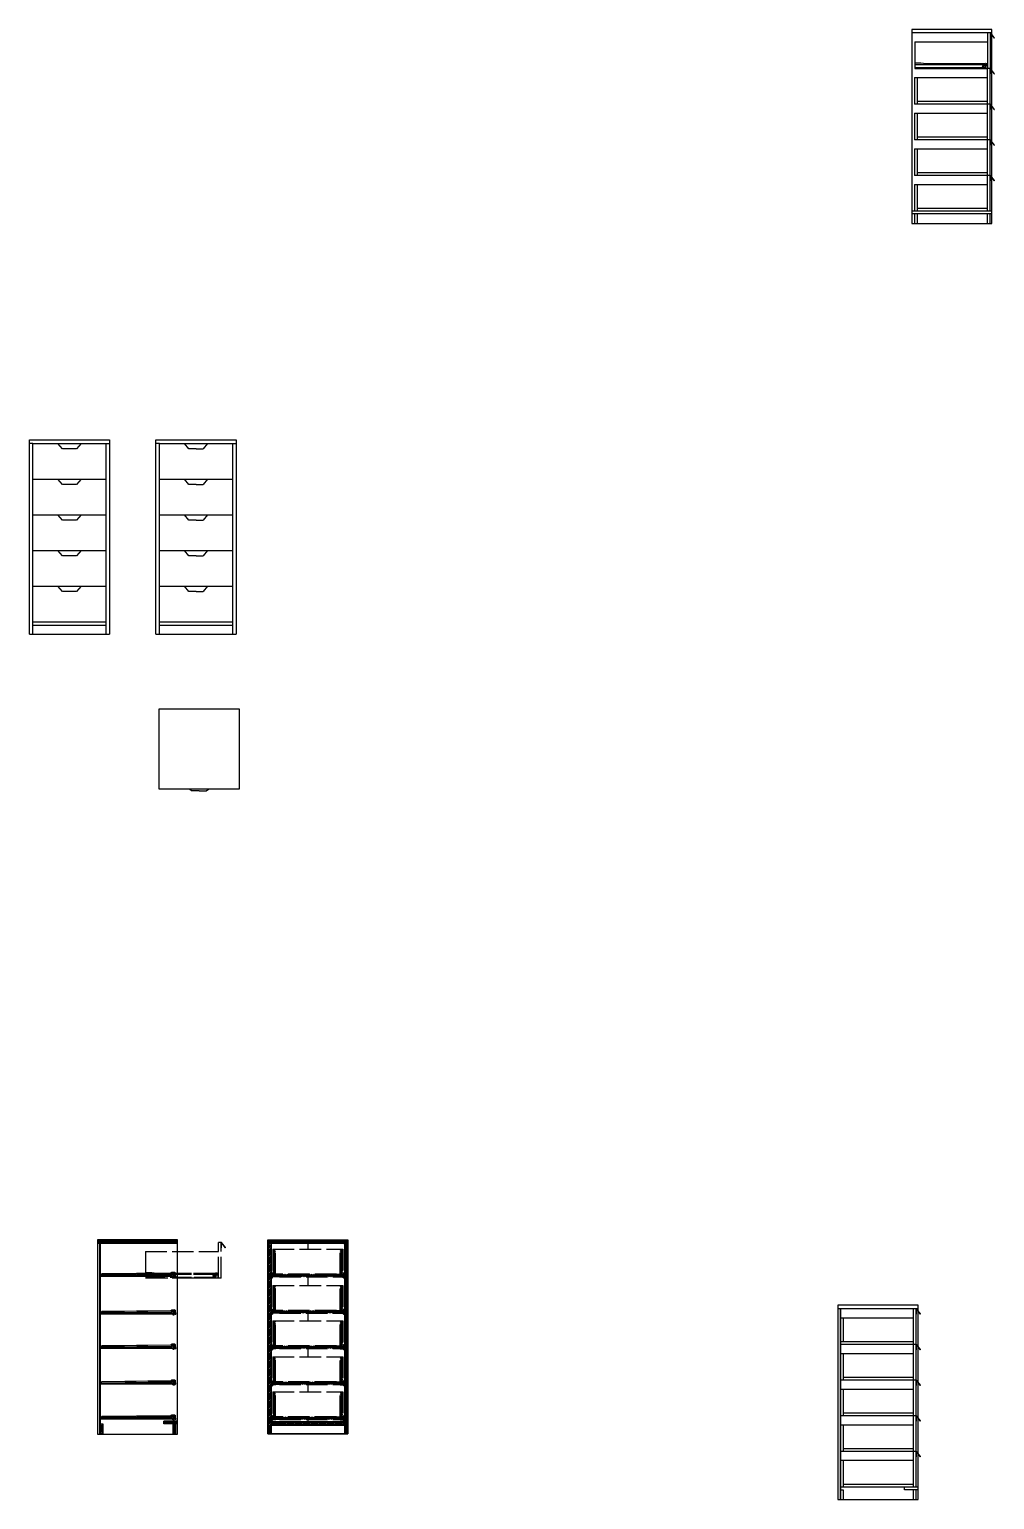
# Model space of a CAD drawing. Header units: millimetres. Extents: x -728 to 1441, y -1370 to 450.
# Drawn here: x 286 to 828, y -386 to 439 of the extents above; entities that cross this region are included whole.
import ezdxf

# ---------------------------------------------------------------- set-up
doc = ezdxf.new("R2010")
doc.units = ezdxf.units.MM
doc.linetypes.add('ACAD_ISO02W100', pattern=[15, 12, -3])
for name, color, linetype in [('Dettagli', 252, 'Continuous'), ('Linee da tratteggiare', 9, 'ACAD_ISO02W100'), ('Tratteggi', 252, 'Continuous')]:
    doc.layers.add(name, color=color, linetype=linetype)
pattern_1 = [(45, (360.1036, -485.6034), (-0.4490128, 0.4490128), [])]

msp = doc.modelspace()

# ---------------------------------------------------------------- hatches: boundary and pattern name
at = {"layer": 'Dettagli'}
h = msp.add_hatch(dxfattribs=at)
h.set_pattern_fill('ANSI31', color=256, scale=0.2)
h.set_pattern_definition(pattern_1)
h.paths.add_polyline_path([(784.42, -338.65), (784.22, -338.65), (784.22, -341.65), (784.42, -341.65), (784.42, -338.99), (785.22, -340.05), (785.22, -339.71)])
h = msp.add_hatch(dxfattribs=at)
h.set_pattern_fill('ANSI31', color=256, scale=0.2)
h.set_pattern_definition(pattern_1)
h.paths.add_polyline_path([(785.22, -339.71), (785.22, -340.05), (786.42, -341.65), (786.58, -341.53)])
at = {"layer": 'Tratteggi', "transparency": 33554516}
h = msp.add_hatch(dxfattribs=at)
h.set_pattern_fill('ANSI31', color=256, scale=0.2)
h.paths.add_polyline_path([(369.58, -241.9), (369.58, -239.9), (324.58, -239.9), (324.58, -241.9), (325.74, -241.9), (325.74, -241.77), (326.04, -241.77), (326.04, -241.9)])
h = msp.add_hatch(dxfattribs=at)
h.set_pattern_fill('ANSI31', color=256, scale=0.2)
h.paths.add_polyline_path([(326.04, -308.13), (325.74, -308.13), (325.74, -331.85), (326.04, -331.85)])
h.paths.add_polyline_path([(326.04, -269.1), (325.74, -269.1), (325.74, -308.13), (326.04, -308.13)])
h.paths.add_polyline_path([(326.04, -241.77), (325.74, -241.77), (325.74, -269.1), (326.04, -269.1)])
h = msp.add_hatch(dxfattribs=at)
h.set_pattern_fill('ANSI31', color=256, scale=0.2)
h.paths.add_polyline_path([(465.2, -239.86), (420.2, -239.86), (420.2, -241.86), (421.45, -241.86), (422.2, -241.86), (463.2, -241.86), (464.51, -241.86), (465.2, -241.86)])
h = msp.add_hatch(dxfattribs=at)
h.set_pattern_fill('ANSI31', color=256, scale=0.2)
h.paths.add_polyline_path([(422.2, -241.86), (421.45, -241.86), (420.2, -241.86), (420.2, -348.86), (422.2, -348.86)])
h = msp.add_hatch(dxfattribs=at)
h.set_pattern_fill('ANSI31', color=256, scale=0.2)
h.paths.add_polyline_path([(462.36, -259.13), (458.67, -259.13), (423.07, -259.14), (423.07, -260.64), (426.76, -260.64), (462.36, -260.63)])
h.paths.add_polyline_path([(424.57, -245.14), (423.07, -245.14), (423.07, -259.14), (424.57, -259.14)])
h.paths.add_polyline_path([(462.36, -245.14), (460.86, -245.14), (460.86, -259.13), (462.36, -259.13)])
h = msp.add_hatch(dxfattribs=at)
h.set_pattern_fill('ANSI31', color=256, scale=0.2)
h.paths.add_polyline_path([(465.2, -241.86), (464.51, -241.86), (463.2, -241.86), (463.2, -348.86), (465.2, -348.86)])
h = msp.add_hatch(dxfattribs=at)
h.set_pattern_fill('ANSI31', color=256, scale=0.2)
h.paths.add_polyline_path([(424.57, -265.5), (423.07, -265.5), (423.07, -279.5), (424.57, -279.5)])
h.paths.add_polyline_path([(462.36, -279.49), (458.67, -279.49), (423.07, -279.5), (423.07, -281), (426.76, -281), (462.36, -280.99)])
h.paths.add_polyline_path([(462.36, -265.5), (460.86, -265.5), (460.86, -279.49), (462.36, -279.49)])
h = msp.add_hatch(dxfattribs=at)
h.set_pattern_fill('ANSI31', color=256, scale=0.2)
h.paths.add_polyline_path([(424.57, -285.43), (423.07, -285.43), (423.07, -299.43), (424.57, -299.43)])
h.paths.add_polyline_path([(462.36, -299.42), (458.67, -299.42), (423.07, -299.43), (423.07, -300.93), (426.76, -300.93), (462.36, -300.92)])
h.paths.add_polyline_path([(462.36, -285.43), (460.86, -285.43), (460.86, -299.42), (462.36, -299.42)])
h = msp.add_hatch(dxfattribs=at)
h.set_pattern_fill('ANSI31', color=256, scale=0.2)
h.paths.add_polyline_path([(424.57, -305.64), (423.07, -305.64), (423.07, -319.64), (424.57, -319.64)])
h.paths.add_polyline_path([(462.36, -319.63), (458.67, -319.63), (423.07, -319.64), (423.07, -321.14), (426.76, -321.14), (462.36, -321.13)])
h.paths.add_polyline_path([(462.36, -305.64), (460.86, -305.64), (460.86, -319.63), (462.36, -319.63)])
h = msp.add_hatch(dxfattribs=at)
h.set_pattern_fill('ANSI31', color=256, scale=0.2)
h.paths.add_polyline_path([(424.57, -325.27), (423.07, -325.27), (423.07, -339.27), (424.57, -339.27)])
h.paths.add_polyline_path([(462.36, -339.26), (460.86, -339.26), (458.67, -339.26), (423.07, -339.27), (423.07, -340.77), (426.76, -340.77), (462.36, -340.76)])
h.paths.add_polyline_path([(462.36, -325.27), (460.86, -325.27), (460.86, -339.26), (462.36, -339.26)])
h = msp.add_hatch(dxfattribs=at)
h.set_pattern_fill('ANSI31', color=256, scale=0.2)
h.paths.add_polyline_path([(326.04, -331.85), (325.74, -331.85), (325.74, -348.9), (326.04, -348.9), (326.04, -343.27)])
h.paths.add_polyline_path([(327.54, -343.27), (326.04, -343.27), (326.04, -348.9), (327.54, -348.9)])
h = msp.add_hatch(dxfattribs=at)
h.set_pattern_fill('ANSI31', color=256, scale=0.2)
h.paths.add_polyline_path([(369.58, -341.77), (361.84, -341.77), (361.84, -343.27), (369.58, -343.27)])
h = msp.add_hatch(dxfattribs=at)
h.set_pattern_fill('ANSI31', color=256, scale=0.2)
h.paths.add_polyline_path([(367.04, -343.27), (367.04, -348.9), (368.54, -348.9), (368.54, -343.27)])
h = msp.add_hatch(dxfattribs=at)
h.set_pattern_fill('ANSI31', color=256, scale=0.2)
h.paths.add_polyline_path([(463.2, -341.86), (422.2, -341.86), (422.2, -343.86), (463.2, -343.86)])

# ---------------------------------------------------------------- linework, layer by layer
for p, q in [((826.7, 439.34), (781.7, 439.34)), ((781.7, 439.34), (781.7, 330.34)), ((826.7, 437.34), (781.7, 437.34)), ((781.7, 437.34), (781.7, 432.34)), ((824.31, 417.38), (824.31, 437.38)), ((826.02, 437.38), (824.31, 437.38)), ((825.9, 437.34), (825.7, 437.34)), ((825.81, 417.38), (825.81, 437.38)), ((828.17, 434.5), (826.01, 437.38)), ((826.7, 330.34), (826.7, 439.34)), ((783.31, 432.38), (783.31, 417.38)), ((783.31, 432.38), (824.31, 432.38)), ((826.01, 434.38), (825.81, 434.38)), ((826.01, 434.38), (826.01, 437.04)), ((826.01, 437.04), (828.01, 434.38)), ((828.17, 434.5), (828.02, 434.38)), ((825.81, 417.38), (783.31, 417.38)), ((786.84, 420.43), (783.39, 420.43)), ((786.84, 420.33), (783.39, 420.33)), ((809.23, 419.43), (783.39, 419.43)), ((783.39, 417.44), (809.23, 417.44)), ((789.76, 419.93), (786.82, 420.33)), ((789.77, 420.03), (786.84, 420.43)), ((809.23, 419.93), (789.76, 419.93)), ((809.23, 420.03), (789.77, 420.03)), ((822.39, 420.02), (809.23, 420.03)), ((822.34, 419.92), (809.23, 419.93)), ((822.33, 419.42), (809.23, 419.43)), ((809.23, 417.44), (823.75, 417.44)), ((815.29, 419.47), (814.79, 419.91)), ((815.28, 419.6), (814.93, 419.93)), ((815.6, 419.93), (815.28, 419.6)), ((815.74, 419.92), (815.29, 419.47)), ((816.84, 419.47), (816.35, 419.91)), ((816.84, 419.6), (816.48, 419.93)), ((817.16, 419.93), (816.84, 419.6)), ((817.3, 419.92), (816.84, 419.47)), ((823.85, 420.02), (823.69, 420.02)), ((824.17, 417.76), (824.18, 419.78)), ((824.2, 337.34), (824.25, 417.35)), ((825.7, 337.34), (825.74, 417.35)), ((825.7, 414.34), (825.9, 414.34)), ((828.06, 414.46), (825.9, 417.34)), ((825.9, 414.34), (825.9, 416.99)), ((825.9, 416.99), (827.9, 414.34)), ((827.9, 414.34), (828.06, 414.46)), ((783.2, 412.34), (783.2, 397.34)), ((783.2, 412.34), (824.19, 412.34)), ((784.7, 412.34), (784.7, 397.34)), ((825.7, 397.34), (783.2, 397.34)), ((824.2, 398.84), (784.7, 398.84)), ((825.7, 398.84), (825.7, 398.84)), ((825.9, 397.33), (825.7, 397.33)), ((828.06, 394.45), (825.9, 397.33)), ((825.9, 394.33), (825.9, 396.99)), ((825.9, 396.99), (827.9, 394.33)), ((783.2, 392.34), (783.2, 377.34)), ((783.2, 392.34), (824.19, 392.34)), ((784.7, 392.34), (784.7, 377.34)), ((825.7, 394.33), (825.9, 394.33)), ((827.9, 394.33), (828.06, 394.45)), ((825.7, 377.34), (783.2, 377.34)), ((783.2, 372.34), (783.2, 357.34)), ((783.2, 372.34), (824.19, 372.34)), ((824.2, 378.84), (784.7, 378.84)), ((784.7, 372.34), (784.7, 357.34)), ((825.71, 378.84), (825.7, 378.84)), ((825.9, 377.34), (825.7, 377.34)), ((825.7, 377.34), (825.7, 374.34)), ((825.7, 374.34), (825.9, 374.34)), ((828.06, 374.46), (825.9, 377.34)), ((825.9, 374.34), (825.9, 377)), ((825.9, 377), (827.9, 374.34)), ((827.9, 374.34), (828.06, 374.46)), ((825.69, 357.34), (783.2, 357.34)), ((824.2, 358.84), (784.7, 358.84)), ((825.9, 357.34), (825.7, 357.34)), ((828.06, 354.46), (825.9, 357.34)), ((825.9, 354.34), (825.9, 357)), ((825.9, 357), (827.9, 354.34)), ((783.2, 352.34), (783.2, 337.34)), ((783.2, 352.34), (824.19, 352.34)), ((784.7, 352.34), (784.7, 337.34)), ((825.7, 354.34), (825.9, 354.34)), ((827.9, 354.34), (828.06, 354.46)), ((824.2, 338.84), (784.7, 338.84)), ((781.7, 330.34), (826.7, 330.34)), ((826.7, 335.84), (781.72, 335.84)), ((826.7, 337.34), (781.79, 337.34)), ((783.2, 335.84), (783.2, 330.29)), ((784.7, 335.84), (784.7, 330.34)), ((824.2, 330.36), (824.2, 335.84)), ((825.7, 330.34), (825.7, 335.84)), ((288.36, 206.95), (286.36, 206.95)), ((304.86, 203.95), (302.36, 206.95)), ((315.36, 206.95), (312.86, 203.95)), ((329.36, 206.95), (331.36, 206.95)), ((359.43, 206.95), (357.43, 206.95)), ((375.93, 203.95), (373.43, 206.95)), ((386.43, 206.95), (383.93, 203.95)), ((400.43, 206.95), (402.43, 206.95)), ((312.86, 203.95), (304.86, 203.95)), ((379.93, 203.95), (375.93, 203.95)), ((379.93, 203.95), (383.93, 203.95)), ((288.36, 186.95), (329.36, 186.95)), ((304.86, 183.93), (302.36, 186.93)), ((312.86, 183.93), (304.86, 183.93)), ((315.36, 186.93), (312.86, 183.93)), ((359.43, 186.95), (400.43, 186.95)), ((375.93, 183.93), (373.43, 186.93)), ((379.93, 183.93), (375.93, 183.93)), ((379.93, 183.93), (383.93, 183.93)), ((386.43, 186.93), (383.93, 183.93)), ((288.36, 166.95), (329.36, 166.95)), ((304.86, 163.91), (302.36, 166.91)), ((315.36, 166.91), (312.86, 163.91)), ((359.43, 166.95), (400.43, 166.95)), ((375.93, 163.91), (373.43, 166.91)), ((386.43, 166.91), (383.93, 163.91)), ((312.86, 163.91), (304.86, 163.91)), ((379.93, 163.91), (375.93, 163.91)), ((379.93, 163.91), (383.93, 163.91)), ((288.36, 146.95), (329.36, 146.95)), ((304.86, 143.95), (302.36, 146.95)), ((312.86, 143.95), (304.86, 143.95)), ((315.36, 146.95), (312.86, 143.95)), ((359.43, 146.95), (400.43, 146.95)), ((375.93, 143.95), (373.43, 146.95)), ((379.93, 143.95), (375.93, 143.95)), ((379.93, 143.95), (383.93, 143.95)), ((386.43, 146.95), (383.93, 143.95)), ((288.36, 126.95), (329.36, 126.95)), ((304.86, 123.94), (302.36, 126.94)), ((312.86, 123.94), (304.86, 123.94)), ((315.36, 126.94), (312.86, 123.94)), ((359.43, 126.95), (400.43, 126.95)), ((375.93, 123.94), (373.43, 126.94)), ((379.93, 123.94), (375.93, 123.94)), ((379.93, 123.94), (383.93, 123.94)), ((386.43, 126.94), (383.93, 123.94)), ((286.36, 99.95), (331.36, 99.95)), ((288.36, 106.95), (329.36, 106.95)), ((288.36, 104.95), (329.36, 104.95)), ((357.43, 99.95), (402.43, 99.95)), ((359.43, 106.95), (400.43, 106.95)), ((359.43, 104.95), (400.43, 104.95)), ((376.4, 12.99), (377.65, 11.99)), ((381.65, 11.99), (377.65, 11.99)), ((381.65, 11.99), (385.65, 11.99)), ((385.65, 11.99), (386.9, 12.99)), ((369.58, -239.9), (324.58, -239.9)), ((324.58, -239.9), (324.58, -348.9)), ((325.74, -241.9), (324.58, -241.9)), ((325.74, -241.77), (325.74, -348.9)), ((325.74, -241.77), (326.04, -241.77)), ((326.04, -241.77), (326.04, -348.89)), ((369.58, -241.9), (326.04, -241.9)), ((369.58, -348.9), (369.58, -239.9)), ((421.45, -241.86), (420.21, -241.86)), ((422.2, -241.86), (421.45, -241.86)), ((463.2, -241.86), (464.51, -241.86)), ((464.51, -241.86), (465.2, -241.86)), ((463.2, -258.42), (463.2, -260.6)), ((463.2, -278.78), (463.2, -280.96)), ((785.22, -276.65), (740.22, -276.65)), ((740.22, -276.65), (740.22, -278.65)), ((785.22, -278.65), (740.22, -278.65)), ((740.22, -278.65), (740.22, -385.69)), ((741.42, -278.65), (741.42, -385.69)), ((741.72, -278.65), (741.72, -385.69)), ((782.72, -378.65), (782.72, -278.65)), ((784.22, -278.65), (784.22, -281.65)), ((784.42, -278.65), (784.22, -278.65)), ((784.22, -378.65), (784.22, -278.65)), ((786.58, -281.53), (784.42, -278.65)), ((784.42, -281.65), (784.42, -278.99)), ((784.42, -278.99), (786.42, -281.65)), ((785.22, -385.65), (785.22, -276.65)), ((741.72, -283.65), (782.71, -283.65)), ((741.72, -283.65), (741.72, -298.65)), ((743.22, -283.65), (743.22, -297.15)), ((784.22, -281.65), (784.42, -281.65)), ((786.42, -281.65), (786.58, -281.53)), ((463.2, -298.71), (463.2, -300.89)), ((782.72, -297.15), (741.72, -297.15)), ((784.22, -298.65), (741.72, -298.65)), ((741.72, -303.65), (782.71, -303.65)), ((741.72, -303.65), (741.72, -318.65)), ((743.22, -303.65), (743.22, -318.65)), ((784.42, -298.65), (784.22, -298.65)), ((784.22, -301.65), (784.42, -301.65)), ((786.58, -301.53), (784.42, -298.65)), ((784.42, -301.65), (784.42, -298.99)), ((784.42, -298.99), (786.42, -301.65)), ((786.42, -301.65), (786.58, -301.53)), ((463.2, -318.92), (463.2, -321.1)), ((784.23, -318.65), (741.72, -318.65)), ((782.72, -317.15), (743.22, -317.15)), ((784.23, -317.15), (784.22, -317.15)), ((784.42, -318.66), (784.22, -318.66)), ((784.22, -321.66), (784.42, -321.66)), ((786.58, -321.54), (784.42, -318.66)), ((784.42, -321.66), (784.42, -319)), ((784.42, -319), (786.42, -321.66)), ((786.42, -321.66), (786.58, -321.54)), ((741.72, -323.65), (782.71, -323.65)), ((741.72, -323.65), (741.72, -338.65)), ((743.22, -323.65), (743.22, -338.65)), ((782.72, -337.15), (743.22, -337.15)), ((784.23, -337.15), (784.22, -337.15)), ((326.04, -343.27), (326.04, -348.89)), ((326.04, -343.27), (327.54, -343.27)), ((327.54, -343.27), (327.54, -348.9)), ((369.58, -341.77), (361.84, -341.77)), ((361.84, -343.27), (361.84, -341.77)), ((369.59, -343.27), (361.84, -343.27)), ((367.04, -348.9), (367.04, -343.27)), ((368.54, -348.9), (368.54, -343.27)), ((422.2, -341.86), (463.2, -341.86)), ((422.2, -343.86), (463.2, -343.86)), ((463.2, -338.55), (463.2, -340.74)), ((784.22, -338.65), (741.72, -338.65)), ((741.72, -343.65), (782.71, -343.65)), ((741.72, -343.65), (741.72, -358.65)), ((743.22, -343.65), (743.22, -358.65)), ((784.42, -338.65), (784.22, -338.65)), ((784.22, -338.65), (784.22, -341.65)), ((784.22, -341.65), (784.42, -341.65)), ((786.58, -341.53), (784.42, -338.65)), ((784.42, -341.65), (784.42, -338.99)), ((784.42, -338.99), (786.42, -341.65)), ((786.42, -341.65), (786.58, -341.53)), ((324.58, -348.9), (369.58, -348.9)), ((420.2, -348.86), (465.2, -348.86)), ((784.21, -358.65), (741.72, -358.65)), ((782.72, -357.15), (743.22, -357.15)), ((784.42, -358.65), (784.22, -358.65)), ((784.22, -361.65), (784.42, -361.65)), ((786.58, -361.53), (784.42, -358.65)), ((784.42, -361.65), (784.42, -358.99)), ((784.42, -358.99), (786.42, -361.65)), ((786.42, -361.65), (786.58, -361.53)), ((741.72, -363.65), (782.71, -363.65)), ((741.72, -363.65), (741.72, -378.65)), ((743.22, -363.65), (743.22, -378.65)), ((785.22, -378.65), (741.72, -378.65)), ((782.72, -377.15), (743.22, -377.15)), ((777.52, -380.15), (777.52, -378.65)), ((740.22, -385.65), (785.22, -385.65)), ((741.72, -380.15), (741.72, -385.69)), ((741.72, -380.15), (743.22, -380.15)), ((743.22, -380.15), (743.22, -385.65)), ((785.22, -380.15), (777.52, -380.15)), ((782.72, -385.63), (782.72, -380.15)), ((784.22, -385.65), (784.22, -380.15))]:
    msp.add_line(p, q)
for points in [[(809.23, 417.77), (783.39, 417.77)], [(286.36, 99.95), (286.36, 208.95), (331.36, 208.95), (331.36, 99.95)], [(288.36, 99.95), (288.36, 206.95), (329.36, 206.95), (329.36, 99.95)], [(302.36, 206.95), (315.36, 206.95)], [(357.43, 99.95), (357.43, 208.95), (402.43, 208.95), (402.43, 99.95)], [(359.43, 99.95), (359.43, 206.95), (400.43, 206.95), (400.43, 99.95)], [(373.43, 206.95), (386.43, 206.95)], [(302.36, 186.93), (315.36, 186.93)], [(373.43, 186.93), (386.43, 186.93)], [(302.36, 166.91), (315.36, 166.91)], [(373.43, 166.91), (386.43, 166.91)], [(302.36, 146.95), (315.36, 146.95)], [(373.43, 146.95), (386.43, 146.95)], [(302.36, 126.94), (315.36, 126.94)], [(373.43, 126.94), (386.43, 126.94)], [(359.14, 57.99), (404.14, 57.99), (404.14, 12.99), (359.14, 12.99), (359.14, 57.99)], [(420.2, -348.86), (420.2, -239.86), (465.2, -239.86), (465.2, -348.86)], [(422.2, -348.86), (422.2, -241.86), (463.2, -241.86), (463.2, -348.86)]]:
    msp.add_lwpolyline(points)
for points in [[(823.07, 418.89, -0.237983), (822.73, 417.77), (809.23, 417.77)], [(824.17, 417.77, -0.355381), (823.75, 417.44, 0.990509)], [(823.85, 420.02, -0.354495), (824.17, 419.78, 0.606196)]]:
    msp.add_lwpolyline(points, format="xyb")
for points in [[(422.2, -241.86), (463.2, -241.86), (463.2, -348.86), (422.2, -348.86)], [(422.2, -343.86), (463.2, -343.86), (463.2, -348.86), (422.2, -348.86)]]:
    msp.add_lwpolyline(points, close=True)
for centre, radius in [((821.86, 418.63), 0.486), ((823.04, 419.65), 0.75), ((823.04, 419.65), 0.25)]:
    msp.add_circle(centre, radius)
at = {"layer": 'Dettagli'}
for p, q in [((442.7, -241.86), (442.7, -245.14)), ((326.29, -259.44), (327.11, -259.09)), ((326.29, -260.18), (326.29, -259.44)), ((326.66, -259.84), (326.29, -259.85)), ((326.29, -260.18), (326.75, -260.18)), ((326.63, -260.49), (326.29, -260.18)), ((326.61, -259.96), (326.3, -259.96)), ((326.3, -260.11), (326.66, -260.11)), ((366.85, -260.39), (326.52, -260.39)), ((366.78, -260.49), (326.63, -260.49)), ((365.77, -258.73), (326.87, -259.19)), ((326.91, -260.18), (366.89, -260.17)), ((366.08, -259.37), (327, -259.84)), ((327, -260.11), (366.87, -259.97)), ((366.11, -259.58), (327.04, -259.95)), ((365.72, -258.63), (327.11, -259.09)), ((365.72, -258.63), (365.98, -258.33)), ((365.77, -258.73), (366.12, -258.31)), ((367.96, -258.18), (366.14, -258.21)), ((366.88, -260.78), (366.78, -260.49)), ((366.98, -260.77), (366.85, -260.39)), ((366.95, -260.88), (367.42, -260.88)), ((422.32, -258.43), (422.22, -258.43)), ((422.22, -258.43), (422.22, -260.62)), ((422.22, -260.62), (422.32, -260.62)), ((422.32, -258.63), (422.32, -258.43)), ((422.32, -258.62), (422.83, -258.62)), ((422.32, -260.52), (422.32, -258.63)), ((422.83, -258.72), (422.32, -258.72)), ((422.32, -260.52), (422.42, -260.52)), ((422.42, -260.62), (422.32, -260.62)), ((422.42, -259.86), (422.42, -261.18)), ((422.8, -259.77), (422.53, -259.77)), ((422.53, -261.27), (422.81, -261.27)), ((422.83, -258.62), (422.83, -258.72)), ((422.91, -261.17), (422.92, -259.88)), ((422.91, -260.52), (422.97, -260.52)), ((422.97, -260.62), (422.91, -260.62)), ((442.7, -260.63), (442.7, -265.5)), ((462.51, -260.51), (462.45, -260.51)), ((462.45, -260.61), (462.51, -260.61)), ((462.51, -260.51), (462.5, -260.51)), ((462.5, -260.61), (462.51, -260.61)), ((462.51, -261.16), (462.51, -259.86)), ((463.1, -258.6), (462.59, -258.6)), ((462.59, -258.6), (462.59, -258.7)), ((462.59, -258.7), (463.1, -258.7)), ((462.9, -261.25), (462.61, -261.25)), ((462.63, -259.76), (462.9, -259.76)), ((463.01, -259.84), (463.01, -261.17)), ((463.1, -260.51), (463.01, -260.51)), ((463.01, -260.61), (463.1, -260.61)), ((463.1, -258.62), (463.1, -258.42)), ((463.1, -258.42), (463.2, -258.42)), ((463.1, -260.51), (463.1, -258.62)), ((463.2, -260.6), (463.1, -260.6)), ((326.29, -280.55), (327.11, -280.2)), ((365.77, -279.84), (326.87, -280.3)), ((366.08, -280.48), (327, -280.95)), ((365.72, -279.74), (327.11, -280.2)), ((365.72, -279.74), (365.98, -279.43)), ((365.77, -279.84), (366.12, -279.41)), ((367.96, -279.29), (366.14, -279.31)), ((422.32, -278.79), (422.22, -278.79)), ((422.22, -278.79), (422.22, -280.98)), ((422.32, -278.99), (422.32, -278.79)), ((422.32, -278.98), (422.83, -278.98)), ((422.32, -280.88), (422.32, -278.99)), ((422.83, -279.08), (422.32, -279.08)), ((422.42, -280.22), (422.42, -281.54)), ((422.8, -280.13), (422.53, -280.13)), ((422.83, -278.98), (422.83, -279.08)), ((422.91, -281.53), (422.92, -280.24)), ((442.7, -279.49), (442.7, -285.43)), ((462.51, -281.52), (462.51, -280.22)), ((463.1, -278.96), (462.59, -278.96)), ((462.59, -278.96), (462.59, -279.06)), ((462.59, -279.06), (463.1, -279.06)), ((462.63, -280.11), (462.9, -280.12)), ((463.01, -280.2), (463.01, -281.53)), ((463.1, -278.98), (463.1, -278.78)), ((463.1, -278.78), (463.2, -278.78)), ((463.1, -280.87), (463.1, -278.98)), ((326.29, -281.29), (326.29, -280.55)), ((326.66, -280.95), (326.29, -280.95)), ((326.29, -281.28), (326.75, -281.28)), ((326.63, -281.59), (326.29, -281.29)), ((326.61, -281.06), (326.3, -281.07)), ((326.3, -281.22), (326.66, -281.21)), ((366.85, -281.49), (326.52, -281.49)), ((366.78, -281.59), (326.63, -281.59)), ((326.91, -281.28), (366.89, -281.27)), ((327, -281.21), (366.87, -281.08)), ((366.11, -280.68), (327.04, -281.06)), ((366.88, -281.89), (366.78, -281.59)), ((366.98, -281.88), (366.85, -281.49)), ((366.95, -281.99), (367.42, -281.98)), ((422.22, -280.98), (422.32, -280.98)), ((422.32, -280.88), (422.42, -280.88)), ((422.42, -280.98), (422.32, -280.98)), ((422.53, -281.63), (422.81, -281.63)), ((422.91, -280.88), (422.97, -280.88)), ((422.97, -280.98), (422.91, -280.98)), ((462.51, -280.87), (462.45, -280.87)), ((462.45, -280.97), (462.51, -280.97)), ((462.51, -280.87), (462.5, -280.87)), ((462.5, -280.97), (462.51, -280.97)), ((462.9, -281.61), (462.61, -281.61)), ((463.1, -280.87), (463.01, -280.87)), ((463.01, -280.97), (463.1, -280.97)), ((463.2, -280.96), (463.1, -280.96)), ((326.29, -299.78), (327.11, -299.43)), ((326.29, -300.52), (326.29, -299.78)), ((326.66, -300.19), (326.29, -300.19)), ((326.29, -300.52), (326.75, -300.52)), ((326.63, -300.83), (326.29, -300.52)), ((326.61, -300.3), (326.3, -300.3)), ((326.3, -300.45), (326.66, -300.45)), ((366.85, -300.73), (326.52, -300.73)), ((366.78, -300.83), (326.63, -300.83)), ((365.77, -299.07), (326.87, -299.54)), ((326.91, -300.52), (366.89, -300.51)), ((366.08, -299.71), (327, -300.18)), ((327, -300.45), (366.87, -300.31)), ((366.11, -299.92), (327.04, -300.29)), ((365.72, -298.97), (327.11, -299.43)), ((365.72, -298.97), (365.98, -298.67)), ((365.77, -299.07), (366.12, -298.65)), ((367.96, -298.52), (366.14, -298.55)), ((366.88, -301.12), (366.78, -300.83)), ((366.98, -301.11), (366.85, -300.73)), ((366.95, -301.22), (367.42, -301.22)), ((422.32, -298.72), (422.22, -298.72)), ((422.22, -298.72), (422.22, -300.91)), ((422.22, -300.91), (422.32, -300.91)), ((422.32, -298.92), (422.32, -298.72)), ((422.32, -298.91), (422.83, -298.91)), ((422.32, -300.81), (422.32, -298.92)), ((422.83, -299.01), (422.32, -299.01)), ((422.32, -300.81), (422.42, -300.81)), ((422.42, -300.91), (422.32, -300.91)), ((422.42, -300.15), (422.42, -301.47)), ((422.8, -300.06), (422.53, -300.06)), ((422.53, -301.56), (422.81, -301.56)), ((422.83, -298.91), (422.83, -299.01)), ((422.91, -301.46), (422.92, -300.17)), ((422.91, -300.81), (422.97, -300.81)), ((422.97, -300.91), (422.91, -300.91)), ((442.7, -300.92), (442.7, -305.64)), ((462.51, -300.8), (462.45, -300.8)), ((462.45, -300.9), (462.51, -300.9)), ((462.51, -300.8), (462.5, -300.8)), ((462.5, -300.9), (462.51, -300.9)), ((462.51, -301.45), (462.51, -300.15)), ((463.1, -298.89), (462.59, -298.89)), ((462.59, -298.89), (462.59, -298.99)), ((462.59, -298.99), (463.1, -298.99)), ((462.9, -301.54), (462.61, -301.54)), ((462.63, -300.04), (462.9, -300.05)), ((463.01, -300.13), (463.01, -301.46)), ((463.1, -300.8), (463.01, -300.8)), ((463.01, -300.9), (463.1, -300.9)), ((463.1, -298.91), (463.1, -298.71)), ((463.1, -298.71), (463.2, -298.71)), ((463.1, -300.8), (463.1, -298.91)), ((463.2, -300.89), (463.1, -300.89)), ((326.29, -319.91), (327.11, -319.56)), ((326.29, -320.64), (326.29, -319.91)), ((326.66, -320.31), (326.29, -320.31)), ((326.29, -320.64), (326.75, -320.64)), ((326.63, -320.95), (326.29, -320.64)), ((326.61, -320.42), (326.3, -320.42)), ((326.3, -320.57), (326.66, -320.57)), ((366.85, -320.85), (326.52, -320.85)), ((366.78, -320.95), (326.63, -320.95)), ((365.77, -319.19), (326.87, -319.66)), ((326.91, -320.64), (366.89, -320.63)), ((366.08, -319.83), (327, -320.3)), ((327, -320.57), (366.87, -320.43)), ((366.11, -320.04), (327.04, -320.42)), ((365.72, -319.09), (327.11, -319.56)), ((365.72, -319.09), (365.98, -318.79)), ((365.77, -319.19), (366.12, -318.77)), ((367.96, -318.65), (366.14, -318.67)), ((366.88, -321.25), (366.78, -320.95)), ((366.98, -321.23), (366.85, -320.85)), ((366.95, -321.34), (367.42, -321.34)), ((422.32, -318.93), (422.22, -318.93)), ((422.22, -318.93), (422.22, -321.12)), ((422.22, -321.12), (422.32, -321.12)), ((422.32, -319.13), (422.32, -318.93)), ((422.32, -319.12), (422.83, -319.12)), ((422.32, -321.02), (422.32, -319.13)), ((422.83, -319.22), (422.32, -319.22)), ((422.32, -321.02), (422.42, -321.02)), ((422.42, -321.12), (422.32, -321.12)), ((422.42, -320.36), (422.42, -321.68)), ((422.8, -320.27), (422.53, -320.27)), ((422.83, -319.12), (422.83, -319.22)), ((422.91, -321.67), (422.92, -320.38)), ((422.91, -321.02), (422.97, -321.02)), ((422.97, -321.12), (422.91, -321.12)), ((442.7, -321.13), (442.7, -325.27)), ((462.51, -321.01), (462.45, -321.01)), ((462.45, -321.11), (462.51, -321.11)), ((462.51, -321.01), (462.5, -321.01)), ((462.5, -321.11), (462.51, -321.11)), ((462.51, -321.66), (462.51, -320.36)), ((463.1, -319.1), (462.59, -319.1)), ((462.59, -319.1), (462.59, -319.2)), ((462.59, -319.2), (463.1, -319.2)), ((462.9, -321.75), (462.61, -321.75)), ((462.63, -320.26), (462.9, -320.26)), ((463.01, -320.34), (463.01, -321.67)), ((463.1, -321.01), (463.01, -321.01)), ((463.01, -321.11), (463.1, -321.11)), ((463.1, -319.12), (463.1, -318.92)), ((463.1, -318.92), (463.2, -318.92)), ((463.1, -321.01), (463.1, -319.12)), ((463.2, -321.1), (463.1, -321.1)), ((422.53, -321.77), (422.81, -321.77)), ((367.96, -338.24), (366.14, -338.26)), ((326.29, -339.5), (327.11, -339.15)), ((326.29, -340.24), (326.29, -339.5)), ((326.66, -339.9), (326.29, -339.9)), ((326.29, -340.23), (326.75, -340.23)), ((326.63, -340.54), (326.29, -340.24)), ((326.61, -340.01), (326.3, -340.02)), ((326.3, -340.17), (326.66, -340.16)), ((366.85, -340.44), (326.52, -340.44)), ((366.78, -340.54), (326.63, -340.54)), ((365.77, -338.79), (326.87, -339.25)), ((326.91, -340.23), (366.89, -340.22)), ((366.08, -339.43), (327, -339.9)), ((327, -340.16), (366.87, -340.03)), ((366.11, -339.63), (327.04, -340.01)), ((365.72, -338.69), (327.11, -339.15)), ((365.72, -338.69), (365.98, -338.38)), ((365.77, -338.79), (366.12, -338.36)), ((366.88, -340.84), (366.78, -340.54)), ((366.98, -340.83), (366.85, -340.44)), ((366.95, -340.94), (367.42, -340.93)), ((422.32, -338.56), (422.22, -338.56)), ((422.22, -338.56), (422.22, -340.75)), ((422.22, -340.75), (422.32, -340.75)), ((422.32, -338.76), (422.32, -338.56)), ((422.32, -338.75), (422.83, -338.75)), ((422.32, -340.65), (422.32, -338.76)), ((422.83, -338.85), (422.32, -338.85)), ((422.32, -340.65), (422.42, -340.65)), ((422.42, -340.75), (422.32, -340.75)), ((422.42, -339.99), (422.42, -341.32)), ((422.8, -339.9), (422.53, -339.9)), ((422.53, -341.4), (422.81, -341.4)), ((422.83, -338.75), (422.83, -338.85)), ((422.91, -341.31), (422.92, -340.01)), ((422.91, -340.65), (422.97, -340.65)), ((422.97, -340.75), (422.91, -340.75)), ((442.7, -340.77), (442.7, -341.86)), ((462.51, -340.64), (462.45, -340.64)), ((462.45, -340.74), (462.51, -340.74)), ((462.51, -340.64), (462.5, -340.64)), ((462.5, -340.74), (462.51, -340.74)), ((462.51, -341.29), (462.51, -340)), ((463.1, -338.73), (462.59, -338.73)), ((462.59, -338.73), (462.59, -338.83)), ((462.59, -338.83), (463.1, -338.83)), ((462.9, -341.39), (462.61, -341.39)), ((462.63, -339.89), (462.9, -339.89)), ((463.01, -339.97), (463.01, -341.3)), ((463.1, -340.64), (463.01, -340.64)), ((463.01, -340.74), (463.1, -340.74)), ((463.1, -338.75), (463.1, -338.55)), ((463.1, -338.55), (463.2, -338.55)), ((463.1, -340.64), (463.1, -338.75)), ((463.2, -340.74), (463.1, -340.74))]:
    msp.add_line(p, q, dxfattribs=at)
for points in [[(365.98, -258.33, -0.191725), (366.14, -258.21, 0.352144)], [(366.08, -259.37, 0.171809), (366.36, -258.86, -0.222794), (366.68, -258.54, 0.006503), (367.42, -258.54, -0.379769), (367.65, -258.87, 0.001987), (367.66, -259.45, 0.001987)], [(366.11, -259.58, 0.233437), (366.52, -258.97, -0.278581), (366.7, -258.74, 0.005694), (367.35, -258.74, -0.413448), (367.45, -258.85, 0.002186), (367.46, -259.5, 0.002186)], [(366.12, -258.31, -0.258293), (366.3, -258.2, -2.069654)], [(367.02, -259.97, -0.006371), (366.87, -259.97)], [(366.88, -260.78, 0.171693), (366.95, -260.88, 1.79937)], [(366.98, -260.17, -0.004678), (366.89, -260.17)], [(366.98, -260.77, 0.281824), (367.1, -260.88, 6.460955)], [(367.96, -258.18, -0.422039), (368.16, -258.4), (368.16, -259.58)], [(422.53, -259.77, 0.227707), (422.42, -259.86, 5.44462)], [(422.42, -261.18, 0.280339), (422.53, -261.27, -2.1226)], [(422.8, -259.77, -0.258742), (422.92, -259.88, 0.881598)], [(422.91, -261.17, -0.410586), (422.81, -261.27, 1.426732)], [(462.63, -259.75, 0.258742), (462.51, -259.86, -0.881598)], [(462.51, -261.16, 0.410586), (462.61, -261.25, -1.426732)], [(462.9, -259.76, -0.227707), (463.01, -259.84, -5.44462)], [(463.01, -261.17, -0.280339), (462.9, -261.25, 2.1226)], [(365.98, -279.43, -0.191725), (366.14, -279.31, 0.352144)], [(366.08, -280.48, 0.171809), (366.36, -279.96, -0.222794), (366.68, -279.64, 0.006503), (367.42, -279.64, -0.379769), (367.65, -279.97, 0.001987), (367.66, -280.55, 0.001987)], [(366.11, -280.68, 0.233437), (366.52, -280.08, -0.278581), (366.7, -279.84, 0.005694), (367.35, -279.84, -0.413448), (367.45, -279.96, 0.002186), (367.46, -280.6, 0.002186)], [(366.12, -279.41, -0.258293), (366.3, -279.31, -2.069654)], [(367.96, -279.29, -0.422039), (368.16, -279.51), (368.16, -280.69)], [(422.53, -280.13, 0.227707), (422.42, -280.22, 5.44462)], [(422.8, -280.13, -0.258742), (422.92, -280.24, 0.881598)], [(462.63, -280.11, 0.258742), (462.51, -280.22, -0.881598)], [(462.9, -280.12, -0.227707), (463.01, -280.2, -5.44462)], [(367.02, -281.08, -0.006371), (366.87, -281.08)], [(366.88, -281.88, 0.171693), (366.95, -281.99, 1.79937)], [(366.98, -281.28, -0.004678), (366.89, -281.27)], [(366.98, -281.88, 0.281824), (367.1, -281.99, 6.460955)], [(422.42, -281.54, 0.280339), (422.53, -281.63, -2.1226)], [(422.91, -281.53, -0.410586), (422.81, -281.63, 1.426732)], [(462.51, -281.52, 0.410586), (462.61, -281.61, -1.426732)], [(463.01, -281.53, -0.280339), (462.9, -281.61, 2.1226)], [(365.98, -298.67, -0.191725), (366.14, -298.55, 0.352144)], [(366.08, -299.71, 0.171809), (366.36, -299.2, -0.222794), (366.68, -298.88, 0.006503), (367.42, -298.88, -0.379769), (367.65, -299.21, 0.001987), (367.66, -299.79, 0.001987)], [(366.11, -299.92, 0.233437), (366.52, -299.31, -0.278581), (366.7, -299.08, 0.005694), (367.35, -299.08, -0.413448), (367.45, -299.19, 0.002186), (367.46, -299.84, 0.002186)], [(366.12, -298.65, -0.258293), (366.3, -298.54, -2.069654)], [(367.02, -300.31, -0.006371), (366.87, -300.31)], [(366.88, -301.12, 0.171693), (366.95, -301.22, 1.79937)], [(366.98, -300.51, -0.004678), (366.89, -300.51)], [(366.98, -301.11, 0.281824), (367.1, -301.22, 6.460955)], [(367.96, -298.52, -0.422039), (368.16, -298.74), (368.16, -299.92)], [(422.53, -300.06, 0.227707), (422.42, -300.15, 5.44462)], [(422.42, -301.47, 0.280339), (422.53, -301.56, -2.1226)], [(422.8, -300.06, -0.258742), (422.92, -300.17, 0.881598)], [(422.91, -301.46, -0.410586), (422.81, -301.56, 1.426732)], [(462.63, -300.04, 0.258742), (462.51, -300.15, -0.881598)], [(462.51, -301.45, 0.410586), (462.61, -301.54, -1.426732)], [(462.9, -300.05, -0.227707), (463.01, -300.13, -5.44462)], [(463.01, -301.46, -0.280339), (462.9, -301.54, 2.1226)], [(365.98, -318.79, -0.191725), (366.14, -318.67, 0.352144)], [(366.08, -319.83, 0.171809), (366.36, -319.32, -0.222794), (366.68, -319, 0.006503), (367.42, -319, -0.379769), (367.65, -319.33, 0.001987), (367.66, -319.91, 0.001987)], [(366.11, -320.04, 0.233437), (366.52, -319.43, -0.278581), (366.7, -319.2, 0.005694), (367.35, -319.2, -0.413448), (367.45, -319.32, 0.002186), (367.46, -319.96, 0.002186)], [(366.12, -318.77, -0.258293), (366.3, -318.67, -2.069654)], [(367.02, -320.44, -0.006371), (366.87, -320.43)], [(366.88, -321.24, 0.171693), (366.95, -321.34, 1.79937)], [(366.98, -320.63, -0.004678), (366.89, -320.63)], [(366.98, -321.23, 0.281824), (367.1, -321.34, 6.460955)], [(367.96, -318.65, -0.422039), (368.16, -318.87), (368.16, -320.05)], [(422.53, -320.27, 0.227707), (422.42, -320.36, 5.44462)], [(422.42, -321.68, 0.280339), (422.53, -321.77, -2.1226)], [(422.8, -320.27, -0.258742), (422.92, -320.38, 0.881598)], [(422.91, -321.67, -0.410586), (422.81, -321.77, 1.426732)], [(462.63, -320.25, 0.258742), (462.51, -320.36, -0.881598)], [(462.51, -321.66, 0.410586), (462.61, -321.75, -1.426732)], [(462.9, -320.26, -0.227707), (463.01, -320.34, -5.44462)], [(463.01, -321.67, -0.280339), (462.9, -321.75, 2.1226)], [(365.98, -338.38, -0.191725), (366.14, -338.26, 0.352144)], [(366.12, -338.36, -0.258293), (366.3, -338.26, -2.069654)], [(367.96, -338.24, -0.422039), (368.16, -338.46), (368.16, -339.64)], [(366.08, -339.43, 0.171809), (366.36, -338.91, -0.222794), (366.68, -338.59, 0.006503), (367.42, -338.59, -0.379769), (367.65, -338.92, 0.001987), (367.66, -339.5, 0.001987)], [(366.11, -339.63, 0.233437), (366.52, -339.03, -0.278581), (366.7, -338.79, 0.005694), (367.35, -338.79, -0.413448), (367.45, -338.91, 0.002186), (367.46, -339.55, 0.002186)], [(367.02, -340.03, -0.006371), (366.87, -340.03)], [(366.88, -340.83, 0.171693), (366.95, -340.94, 1.79937)], [(366.98, -340.23, -0.004678), (366.89, -340.22)], [(366.98, -340.83, 0.281824), (367.1, -340.94, 6.460955)], [(422.53, -339.9, 0.227707), (422.42, -339.99, 5.44462)], [(422.42, -341.32, 0.280339), (422.53, -341.4, -2.1226)], [(422.8, -339.9, -0.258742), (422.92, -340.01, 0.881598)], [(422.91, -341.3, -0.410586), (422.81, -341.4, 1.426732)], [(462.63, -339.89, 0.258742), (462.51, -340, -0.881598)], [(462.51, -341.29, 0.410586), (462.61, -341.39, -1.426732)], [(462.9, -339.89, -0.227707), (463.01, -339.98, -5.44462)], [(463.01, -341.3, -0.280339), (462.9, -341.39, 2.1226)]]:
    msp.add_lwpolyline(points, format="xyb", dxfattribs=at)
for centre, radius in [((326.83, -259.98), 0.216), ((366.98, -259.33), 0.216), ((367.73, -260.2), 0.75), ((367.73, -260.2), 0.25), ((366.98, -280.43), 0.216), ((326.83, -281.08), 0.216), ((367.73, -281.3), 0.75), ((367.73, -281.3), 0.25), ((326.83, -300.32), 0.216), ((366.98, -299.67), 0.216), ((367.73, -300.54), 0.75), ((367.73, -300.54), 0.25), ((326.83, -320.44), 0.216), ((366.98, -319.79), 0.216), ((367.73, -320.66), 0.75), ((367.73, -320.66), 0.25), ((326.83, -340.03), 0.216), ((366.98, -339.38), 0.216), ((367.73, -340.25), 0.75), ((367.73, -340.25), 0.25)]:
    msp.add_circle(centre, radius, dxfattribs=at)
at = {"layer": 'Linee da tratteggiare'}
for p, q in [((351.5, -246.4), (351.5, -261.4)), ((351.5, -246.4), (392.49, -246.4)), ((392.5, -261.4), (392.5, -241.4)), ((394.21, -241.4), (392.5, -241.4)), ((394, -261.4), (394, -241.4)), ((394.2, -244.4), (394, -244.4)), ((396.36, -244.28), (394.2, -241.4)), ((394.2, -244.4), (394.2, -241.74)), ((394.2, -241.74), (396.2, -244.4)), ((396.36, -244.28), (396.2, -244.39)), ((423.07, -245.14), (423.07, -260.64)), ((423.07, -245.14), (462.36, -245.14)), ((424.57, -259.14), (424.57, -245.14)), ((460.86, -259.13), (460.86, -245.14)), ((462.36, -245.14), (462.36, -260.63)), ((393.99, -261.4), (351.5, -261.4)), ((355.02, -258.35), (351.58, -258.35)), ((355.02, -258.45), (351.58, -258.45)), ((377.42, -259.35), (351.58, -259.35)), ((351.58, -261.34), (377.42, -261.34)), ((357.95, -258.85), (355.01, -258.45)), ((357.95, -258.75), (355.02, -258.35)), ((377.42, -258.75), (357.95, -258.75)), ((377.42, -258.85), (357.95, -258.85)), ((390.58, -258.75), (377.42, -258.75)), ((390.53, -258.85), (377.42, -258.85)), ((390.52, -259.35), (377.42, -259.35)), ((377.42, -261.34), (391.94, -261.34)), ((383.47, -259.31), (382.98, -258.87)), ((383.47, -259.17), (383.11, -258.85)), ((383.93, -258.85), (383.47, -259.31)), ((383.79, -258.85), (383.47, -259.17)), ((385.03, -259.31), (384.54, -258.87)), ((385.03, -259.17), (384.67, -258.85)), ((385.49, -258.85), (385.03, -259.31)), ((385.35, -258.85), (385.03, -259.17)), ((392.04, -258.75), (391.88, -258.75)), ((392.36, -261.01), (392.36, -258.99)), ((422.46, -258.98), (422.46, -259.8)), ((423.07, -259.14), (422.49, -259.14)), ((422.49, -259.14), (422.49, -259.24)), ((422.49, -259.24), (422.49, -259.55)), ((422.49, -259.35), (422.59, -259.35)), ((422.49, -259.55), (422.97, -259.55)), ((422.84, -258.89), (422.57, -258.89)), ((422.59, -259.24), (422.59, -259.24)), ((422.59, -259.24), (422.97, -259.24)), ((422.59, -259.24), (422.59, -259.35)), ((422.96, -259.14), (422.96, -259)), ((422.97, -259.24), (422.97, -260.74)), ((424.67, -260.74), (422.97, -260.74)), ((458.67, -259.13), (423.07, -259.14)), ((426.76, -260.64), (423.07, -260.64)), ((424.67, -260.74), (424.67, -260.64)), ((426.76, -260.64), (462.36, -260.63)), ((458.67, -259.13), (462.36, -259.13)), ((460.76, -260.73), (460.76, -260.63)), ((460.76, -260.73), (462.45, -260.73)), ((462.36, -259.13), (462.93, -259.13)), ((462.45, -259.23), (462.45, -260.73)), ((462.84, -259.23), (462.45, -259.23)), ((462.93, -259.54), (462.46, -259.54)), ((462.47, -259.13), (462.47, -258.98)), ((462.59, -258.87), (462.85, -258.88)), ((462.83, -259.23), (462.83, -259.23)), ((462.83, -259.23), (462.83, -259.34)), ((462.93, -259.34), (462.83, -259.34)), ((462.93, -259.13), (462.93, -259.23)), ((462.93, -259.23), (462.93, -259.54)), ((462.97, -258.96), (462.96, -259.79)), ((423.07, -265.5), (423.07, -281)), ((423.07, -265.5), (462.36, -265.5)), ((424.57, -279.5), (424.57, -265.5)), ((460.86, -279.49), (460.86, -265.5)), ((462.36, -265.5), (462.36, -280.99)), ((422.46, -279.33), (422.46, -280.16)), ((423.07, -279.5), (422.49, -279.5)), ((422.49, -279.5), (422.49, -279.6)), ((422.49, -279.6), (422.49, -279.91)), ((422.49, -279.71), (422.59, -279.71)), ((422.49, -279.91), (422.97, -279.91)), ((422.84, -279.25), (422.57, -279.25)), ((422.59, -279.6), (422.59, -279.6)), ((422.59, -279.6), (422.97, -279.6)), ((422.59, -279.6), (422.59, -279.71)), ((422.96, -279.5), (422.96, -279.36)), ((422.97, -279.6), (422.97, -281.1)), ((458.67, -279.49), (423.07, -279.5)), ((458.67, -279.49), (462.36, -279.49)), ((462.36, -279.49), (462.93, -279.49)), ((462.45, -279.59), (462.45, -281.09)), ((462.84, -279.59), (462.45, -279.59)), ((462.93, -279.9), (462.46, -279.9)), ((462.47, -279.49), (462.47, -279.34)), ((462.59, -279.23), (462.85, -279.24)), ((462.83, -279.59), (462.83, -279.59)), ((462.83, -279.59), (462.83, -279.7)), ((462.93, -279.7), (462.83, -279.7)), ((462.93, -279.49), (462.93, -279.59)), ((462.93, -279.59), (462.93, -279.9)), ((462.97, -279.32), (462.96, -280.15)), ((424.67, -281.1), (422.97, -281.1)), ((426.76, -281), (423.07, -281)), ((423.07, -285.43), (423.07, -300.93)), ((423.07, -285.43), (462.36, -285.43)), ((424.57, -299.43), (424.57, -285.43)), ((424.67, -281.1), (424.67, -281)), ((426.76, -281), (462.36, -280.99)), ((460.76, -281.09), (460.76, -280.99)), ((460.76, -281.09), (462.45, -281.09)), ((460.86, -299.42), (460.86, -285.43)), ((462.36, -285.43), (462.36, -300.92)), ((422.46, -299.26), (422.46, -300.09)), ((423.07, -299.43), (422.49, -299.43)), ((422.49, -299.43), (422.49, -299.53)), ((422.49, -299.53), (422.49, -299.84)), ((422.49, -299.64), (422.59, -299.64)), ((422.49, -299.84), (422.97, -299.84)), ((422.84, -299.18), (422.57, -299.18)), ((422.59, -299.53), (422.59, -299.53)), ((422.59, -299.53), (422.97, -299.53)), ((422.59, -299.53), (422.59, -299.64)), ((422.96, -299.43), (422.96, -299.29)), ((422.97, -299.53), (422.97, -301.03)), ((424.67, -301.03), (422.97, -301.03)), ((458.67, -299.42), (423.07, -299.43)), ((426.76, -300.93), (423.07, -300.93)), ((424.67, -301.03), (424.67, -300.93)), ((426.76, -300.93), (462.36, -300.92)), ((458.67, -299.42), (462.36, -299.42)), ((460.76, -301.02), (460.76, -300.92)), ((460.76, -301.02), (462.45, -301.02)), ((462.36, -299.42), (462.93, -299.42)), ((462.45, -299.52), (462.45, -301.02)), ((462.84, -299.52), (462.45, -299.52)), ((462.93, -299.83), (462.46, -299.83)), ((462.47, -299.42), (462.47, -299.27)), ((462.59, -299.16), (462.85, -299.17)), ((462.83, -299.52), (462.83, -299.52)), ((462.83, -299.52), (462.83, -299.63)), ((462.93, -299.63), (462.83, -299.63)), ((462.93, -299.42), (462.93, -299.52)), ((462.93, -299.52), (462.93, -299.83)), ((462.97, -299.25), (462.96, -300.08)), ((423.07, -305.64), (423.07, -321.14)), ((423.07, -305.64), (462.36, -305.64)), ((424.57, -319.64), (424.57, -305.64)), ((460.86, -319.63), (460.86, -305.64)), ((462.36, -305.64), (462.36, -321.13)), ((422.46, -319.48), (422.46, -320.3)), ((423.07, -319.64), (422.49, -319.64)), ((422.49, -319.64), (422.49, -319.74)), ((422.49, -319.74), (422.49, -320.05)), ((422.49, -319.85), (422.59, -319.85)), ((422.49, -320.05), (422.97, -320.05)), ((422.84, -319.39), (422.57, -319.39)), ((422.59, -319.74), (422.59, -319.74)), ((422.59, -319.74), (422.97, -319.74)), ((422.59, -319.74), (422.59, -319.85)), ((422.96, -319.64), (422.96, -319.5)), ((422.97, -319.74), (422.97, -321.24)), ((424.67, -321.24), (422.97, -321.24)), ((458.67, -319.63), (423.07, -319.64)), ((426.76, -321.14), (423.07, -321.14)), ((424.67, -321.24), (424.67, -321.14)), ((426.76, -321.14), (462.36, -321.13)), ((458.67, -319.63), (462.36, -319.63)), ((460.76, -321.23), (460.76, -321.13)), ((460.76, -321.23), (462.45, -321.23)), ((462.36, -319.63), (462.93, -319.63)), ((462.45, -319.73), (462.45, -321.23)), ((462.84, -319.73), (462.45, -319.73)), ((462.93, -320.04), (462.46, -320.04)), ((462.47, -319.63), (462.47, -319.48)), ((462.59, -319.37), (462.85, -319.38)), ((462.83, -319.73), (462.83, -319.73)), ((462.83, -319.73), (462.83, -319.84)), ((462.93, -319.84), (462.83, -319.84)), ((462.93, -319.63), (462.93, -319.73)), ((462.93, -319.73), (462.93, -320.04)), ((462.97, -319.46), (462.96, -320.29)), ((423.07, -325.27), (423.07, -340.77)), ((423.07, -325.27), (462.36, -325.27)), ((424.57, -339.27), (424.57, -325.27)), ((460.86, -339.26), (460.86, -325.27)), ((462.36, -325.27), (462.36, -340.76)), ((422.46, -339.11), (422.46, -339.93)), ((423.07, -339.27), (422.49, -339.27)), ((422.49, -339.27), (422.49, -339.37)), ((422.49, -339.37), (422.49, -339.68)), ((422.49, -339.48), (422.59, -339.48)), ((422.49, -339.68), (422.97, -339.68)), ((422.84, -339.02), (422.57, -339.02)), ((422.59, -339.37), (422.59, -339.37)), ((422.59, -339.37), (422.97, -339.37)), ((422.59, -339.37), (422.59, -339.48)), ((422.96, -339.27), (422.96, -339.13)), ((422.97, -339.37), (422.97, -340.87)), ((424.67, -340.87), (422.97, -340.87)), ((458.67, -339.26), (423.07, -339.27)), ((426.76, -340.77), (423.07, -340.77)), ((424.67, -340.87), (424.67, -340.77)), ((426.76, -340.77), (462.36, -340.76)), ((458.67, -339.26), (462.36, -339.26)), ((460.76, -340.86), (460.76, -340.76)), ((460.76, -340.86), (462.45, -340.86)), ((462.36, -339.26), (462.93, -339.26)), ((462.45, -339.36), (462.45, -340.86)), ((462.84, -339.36), (462.45, -339.36)), ((462.93, -339.67), (462.46, -339.67)), ((462.47, -339.26), (462.47, -339.12)), ((462.59, -339.01), (462.85, -339.01)), ((462.83, -339.36), (462.83, -339.36)), ((462.83, -339.36), (462.83, -339.47)), ((462.93, -339.47), (462.83, -339.47)), ((462.93, -339.26), (462.93, -339.36)), ((462.93, -339.36), (462.93, -339.67)), ((462.97, -339.09), (462.96, -339.92))]:
    msp.add_line(p, q, dxfattribs=at)
msp.add_lwpolyline([(377.42, -261.01), (351.58, -261.01)], dxfattribs=at)
for points in [[(391.26, -259.89, -0.237983), (390.92, -261.01), (377.42, -261.01)], [(392.36, -261.01, -0.355381), (391.94, -261.34, 0.990509)], [(392.04, -258.75, -0.354495), (392.36, -258.99, 0.606196)], [(422.58, -258.89, 0.227707), (422.46, -258.98, 5.44462)], [(422.84, -258.89, -0.258742), (422.96, -259, 0.881598)], [(462.59, -258.87, 0.258742), (462.47, -258.98, -0.881598)], [(462.85, -258.87, -0.227707), (462.97, -258.96, -5.44462)], [(422.58, -279.25, 0.227707), (422.46, -279.34, 5.44462)], [(422.84, -279.25, -0.258742), (422.96, -279.36, 0.881598)], [(462.59, -279.23, 0.258742), (462.47, -279.34, -0.881598)], [(462.85, -279.23, -0.227707), (462.97, -279.32, -5.44462)], [(422.58, -299.18, 0.227707), (422.46, -299.27, 5.44462)], [(422.84, -299.18, -0.258742), (422.96, -299.29, 0.881598)], [(462.59, -299.16, 0.258742), (462.47, -299.27, -0.881598)], [(462.85, -299.16, -0.227707), (462.97, -299.25, -5.44462)], [(422.58, -319.39, 0.227707), (422.46, -319.48, 5.44462)], [(422.84, -319.39, -0.258742), (422.96, -319.5, 0.881598)], [(462.59, -319.37, 0.258742), (462.47, -319.48, -0.881598)], [(462.85, -319.37, -0.227707), (462.97, -319.46, -5.44462)], [(422.58, -339.02, 0.227707), (422.46, -339.11, 5.44462)], [(422.84, -339.02, -0.258742), (422.96, -339.13, 0.881598)], [(462.59, -339, 0.258742), (462.47, -339.12, -0.881598)], [(462.85, -339.01, -0.227707), (462.97, -339.1, -5.44462)]]:
    msp.add_lwpolyline(points, format="xyb", dxfattribs=at)
for centre, radius in [((390.04, -260.15), 0.486), ((391.23, -259.12), 0.75), ((391.23, -259.12), 0.25)]:
    msp.add_circle(centre, radius, dxfattribs=at)

doc.saveas('drawing.dxf')
